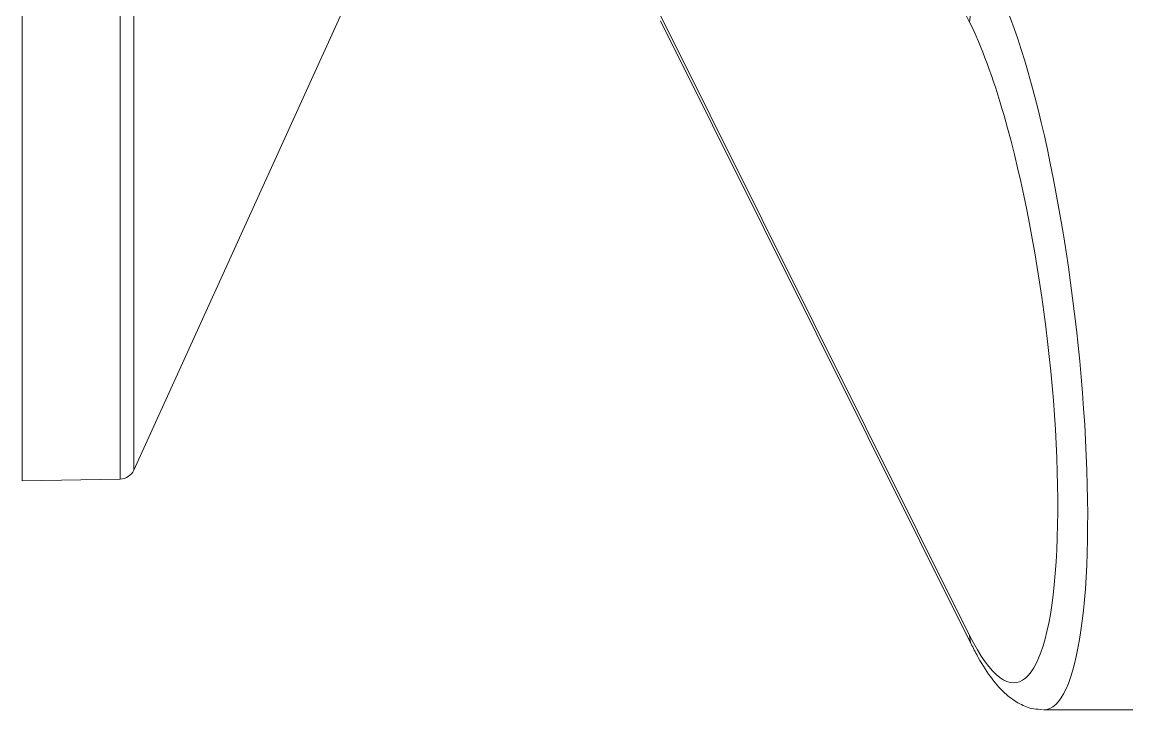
# Model space of a CAD drawing. Extents: x 10170 to 11010, y -16669 to -16075.
# Drawn here: x 10264 to 10299.89, y -16213.05 to -16190.38 of the extents above; entities that cross this region are included whole.
import ezdxf

# ---------------------------------------------------------------- set-up
doc = ezdxf.new("R2010")
doc.units = 0
doc.header["$MEASUREMENT"] = 0
doc.linetypes.add('HIDDEN2', pattern=[4.7625, 3.175, -1.5875])
doc.layers.add('1', color=4, linetype='HIDDEN2', lineweight=13)

msp = doc.modelspace()

# ---------------------------------------------------------------- linework, layer by layer
at = {"layer": '1', "color": 7, "linetype": 'Continuous', "lineweight": 18}
for p, q in [((10263.99509, -16205.28396), (10263.99509, -16145.16178)), ((10267.62512, -16204.93679), (10274.90545, -16188.92006)), ((10284.73571, -16190.34072), (10294.85229, -16210.62841)), ((10263.99509, -16205.28396), (10267.18089, -16205.22836)), ((10297.18084, -16212.72287), (10309.5905, -16212.72287))]:
    msp.add_line(p, q, dxfattribs=at)
at = {"layer": '1', "color": 1, "linetype": 'Continuous', "lineweight": 13}
for p, q in [((10267.18089, -16146.32376), (10267.18089, -16205.22836)), ((10267.62512, -16204.93679), (10267.62512, -16146.60457)), ((10294.7769, -16190.38454), (10284.66033, -16170.09685)), ((10284.66033, -16190.01543), (10294.7769, -16210.30312))]:
    msp.add_line(p, q, dxfattribs=at)
at = {"layer": '1', "color": 7, "linetype": 'Continuous', "lineweight": 18}
msp.add_arc((10267.17221, -16204.73092), 0.49751, 271, 335.556045, dxfattribs=at)
at = {"layer": '1', "color": 1, "linetype": 'Continuous', "lineweight": 13}
for centre, major_axis, ratio, start_param, end_param in [((10295.7472, -16190.26358), (-0.89491, -0.44625), 0.84030075, 4.31559347, 5.88638979), ((10295.7472, -16200.22287), (-1.4913, 12.49658), 0.19596825, 3.1182271, 5.73620462), ((10294.7769, -16200.34383), (-1.50199, 11.49557), 0.2124637, 5.33098593, 5.73183356), ((10294.7769, -16200.34383), (-1.50199, 11.49557), 0.2124637, 2.59024091, 3.96557122), ((10295.7472, -16210.18216), (0.89491, 0.44625), 0.84030075, 2.74479714, 3.14164404)]:
    msp.add_ellipse(centre, major_axis=major_axis, ratio=ratio, start_param=start_param, end_param=end_param, dxfattribs=at)
at = {"layer": '1', "color": 7, "linetype": 'Continuous', "lineweight": 18}
msp.add_ellipse((10294.7769, -16200.34383), major_axis=(-1.50199, 11.49557), ratio=0.2124637, start_param=3.96557127, end_param=5.33098593, dxfattribs=at)
msp.add_open_spline([(10294.85229, -16210.62841), (10294.92073, -16210.7663), (10295.13287, -16211.16687), (10295.48793, -16211.72042), (10295.92042, -16212.20605), (10296.3698, -16212.52623), (10296.784, -16212.69885), (10297.05018, -16212.70859), (10297.14888, -16212.70379)], degree=3, knots=[0, 0, 0, 0, 0.12121483, 0.36804781, 0.59339288, 0.76584758, 0.91653348, 1, 1, 1, 1], dxfattribs=at)

doc.saveas('drawing.dxf')
